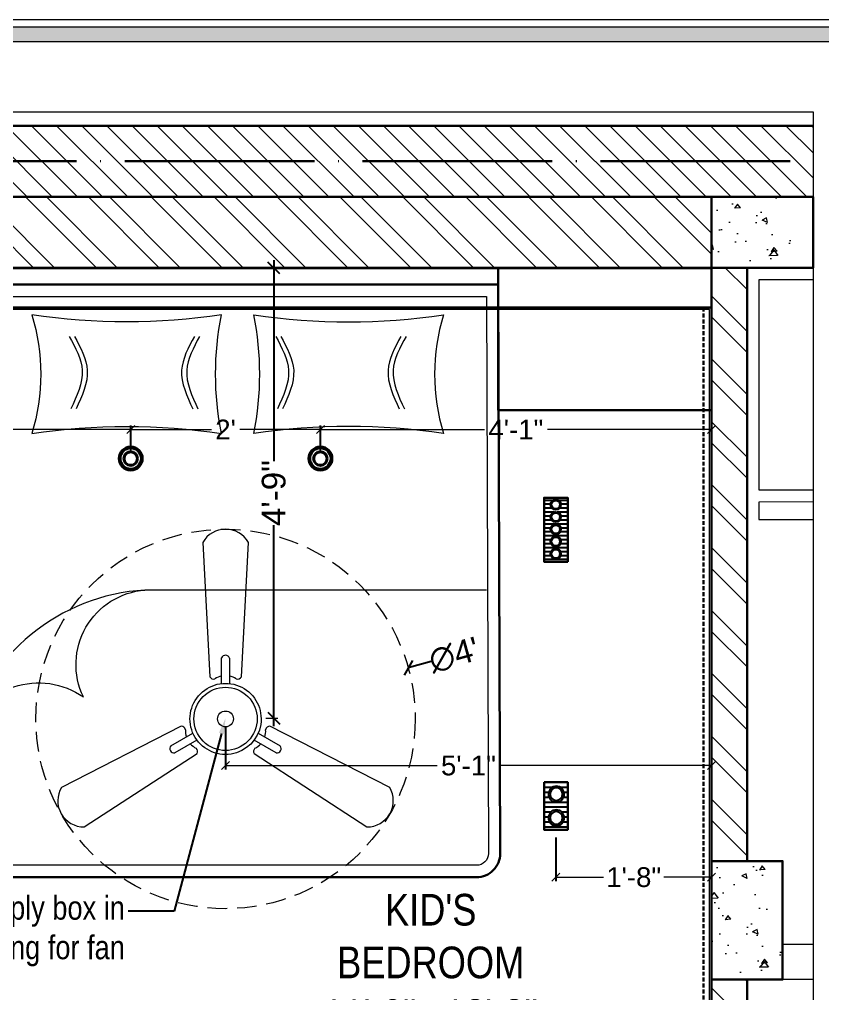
# Model space of a CAD drawing. Header units: millimetres. Extents: x 56222 to 3066687, y -650199 to -121287.
# Drawn here: x 135322.4 to 135424, y -183193.6 to -183070.4 of the extents above; entities that cross this region are included whole.
import ezdxf
from ezdxf import colors
from ezdxf.entities.mleader import LeaderData, LeaderLine
from ezdxf.math import Vec2, Vec3

# ---------------------------------------------------------------- set-up
doc = ezdxf.new("R2010")
doc.units = ezdxf.units.MM
doc.header["$MEASUREMENT"] = 0
doc.header["$PDMODE"] = 35
for name, pattern in [('00 . GROUND FLOOR$0$DASHED', [0.75, 0.5, -0.25]), ('ACAD_ISO02W100', [15, 12, -3]), ('ACAD_ISO04W100', [30, 24, -3, 0, -3]), ('CENTER', [2, 1.25, -0.25, 0.25, -0.25]), ('DASHED', [0.75, 0.5, -0.25]), ('DASHEDX2', [1.5, 1, -0.5])]:
    doc.linetypes.add(name, pattern=pattern)
doc.layers.get('Defpoints').update_dxf_attribs({"color": 220})
doc.layers.add('AR HATCH-7', color=7, linetype='Continuous')
for name, color, linetype, lineweight in [('COLUMN', 1, 'Continuous', 30), ('dim05', 1, 'Continuous', 13), ('Dimension', 10, 'DASHEDX2', 20), ('Electrical', 84, 'Continuous', 30), ('ELEVATION', 250, 'Continuous', 9), ('FIRST FLOOR', 7, 'Continuous', 9), ('FIRST FLOOR ( TEXT )', 7, 'Continuous', 9), ('FIRST FLOOR_( PLine )_', 251, 'Continuous', 30), ('FURNITURE', 32, 'Continuous', 9), ('GF FALSE CEILING', 6, 'Continuous', 35), ('GROUND FLOOR', 7, 'Continuous', 9), ('GROUND FLOOR  ( HATCH )', 251, 'Continuous', 9), ('Text', 7, 'Continuous', 15), ('wall', 7, 'Continuous', 30), ('X_PLOT', 1, 'Continuous', 9)]:
    doc.layers.add(name, color=color, linetype=linetype, lineweight=lineweight)
doc.layers.add('XX~SLAB ( PLINE )', color=251, linetype='Continuous', plot=False)
doc.styles.add('Arial', font='arial.ttf')
doc.styles.add('KATHA', font='swissc.ttf')
doc.styles.get("Standard").update_dxf_attribs({"font": 'arial.ttf', "height": 6})
doc.styles.add('style4', font='ARIALN.TTF')
doc.dimstyles.new('Archana', dxfattribs={"dimtxt": 3, "dimasz": 1.5, "dimexe": 0.5, "dimexo": 0.5, "dimgap": 0, "dimtad": 0, "dimzin": 0, "dimdsep": 46, "dimlunit": 4, "dimtxsty": 'Arial', "dimblk": 'OBLIQUE', "dimcen": 0, "dimdle": 1, "dimclrd": 1, "dimclre": 1, "dimclrt": 5, "dimadec": 0, "dimazin": 0, "dimtfac": 1, "dimtofl": 0, "dimtmove": 1, "dimatfit": 3, "dimfxl": 1, "dimfxlon": 1, "dimtolj": 1, "dimtzin": 0, "dimlwd": 25, "dimlwe": -1, "dimarcsym": 0})
doc.dimstyles.new('ISO-25', dxfattribs={"dimtxt": 2.5, "dimasz": 1, "dimexe": 0.5, "dimexo": 1, "dimtad": 0, "dimdec": 1, "dimlunit": 4, "dimtxsty": 'Standard', "dimblk": 'OBLIQUE', "dimcen": 2.5, "dimclrd": 1, "dimclre": 1, "dimclrt": 5, "dimadec": 0, "dimazin": 0, "dimtfac": 1, "dimtdec": 1, "dimtmove": 0, "dimatfit": 3, "dimfxl": 1, "dimlwd": -1, "dimarcsym": 0})
pattern_1 = [(135, (-47827.481, -317320.819), (-3.97747564, -3.97747564), []), (135, (-47827.481, -317318.167), (-3.97747564, -3.97747564), [])]

# ---------------------------------------------------------------- blocks, each defined once
blk = doc.blocks.new('KIDS')
at = {"layer": 'FURNITURE', "color": 9, "lineweight": 5, "true_color": 0xc7c8ca}
blk.add_line((134682.4, -183301.79), (134807.4, -183301.79), dxfattribs=at)
at = {"layer": 'FURNITURE', "color": 9, "lineweight": 30, "true_color": 0xc7c8ca}
for points in [[(134682.4, -183296.79), (134780.43, -183296.79), (134780.43, -183298.89), (134682.4, -183298.89)], [(134780.43, -183296.79), (134780.43, -183314.79), (134807.4, -183314.79), (134807.4, -183296.79)]]:
    blk.add_lwpolyline(points, close=True, dxfattribs=at)
blk.add_lwpolyline([(134777.68, -183373.83), (134714.68, -183373.83, -0.414214), (134711.68, -183370.83), (134711.43, -183298.89), (134780.43, -183298.89), (134780.68, -183370.83, -0.414214)], format="xyb", close=True, dxfattribs=at)
at = {"layer": 'FURNITURE', "color": 9, "true_color": 0xc7c8ca}
for points in [[(134777.68, -183372.33), (134714.68, -183372.33, -0.414214), (134713.18, -183370.83), (134712.93, -183300.39), (134778.93, -183300.39), (134779.18, -183370.83, -0.414214)], [(134727.94, -183351.04, -0.527965), (134735.73, -183337.52, 0.323475), (134712.93, -183356.16, -0.508743), (134727.94, -183351.04)]]:
    blk.add_lwpolyline(points, format="xyb", close=True, dxfattribs=at)
at = {"layer": 'FURNITURE', "color": 9, "true_color": 0xc7c8ca, "elevation": -0.01}
for points in [[(134745.42, -183317.71, -0.100586), (134745.42, -183302.71, -0.075726), (134721.42, -183302.71, -0.148967), (134721.42, -183317.71, -0.074116)], [(134749.5, -183317.71, 0.100586), (134749.5, -183302.71, 0.075726), (134773.5, -183302.71, 0.148967), (134773.5, -183317.71, 0.074116)]]:
    blk.add_lwpolyline(points, format="xyb", close=True, dxfattribs=at)
at = {"layer": 'FURNITURE', "color": 9, "true_color": 0xc7c8ca}
for points in [[(134726.16, -183305.45, -0.01), (134726.93, -183306.86, -0.01), (134728.56, -183309.86, -0.01), (134727.12, -183312.98, -0.01), (134726.36, -183314.62, -0.01)], [(134726.8, -183305.45, -0.01), (134727.58, -183306.86, -0.01), (134729.21, -183309.86, -0.01), (134727.77, -183312.98, -0.01), (134727.01, -183314.62, -0.01)], [(134742, -183305.45, -0.01), (134741.22, -183306.86, -0.01), (134739.59, -183309.86, -0.01), (134741.03, -183312.98, -0.01), (134741.79, -183314.62, -0.01)], [(134742.64, -183305.45, -0.01), (134741.87, -183306.86, -0.01), (134740.24, -183309.86, -0.01), (134741.68, -183312.98, -0.01), (134742.44, -183314.62, -0.01)], [(134752.28, -183305.45, -0.01), (134753.05, -183306.86, -0.01), (134754.68, -183309.86, -0.01), (134753.24, -183312.98, -0.01), (134752.48, -183314.62, -0.01)], [(134752.92, -183305.45, -0.01), (134753.69, -183306.86, -0.01), (134755.32, -183309.86, -0.01), (134753.88, -183312.98, -0.01), (134753.13, -183314.62, -0.01)], [(134768.11, -183305.45, -0.01), (134767.34, -183306.86, -0.01), (134765.71, -183309.86, -0.01), (134767.15, -183312.98, -0.01), (134767.91, -183314.62, -0.01)], [(134768.76, -183305.45, -0.01), (134767.99, -183306.86, -0.01), (134766.35, -183309.86, -0.01), (134767.8, -183312.98, -0.01), (134768.55, -183314.62, -0.01)]]:
    blk.add_open_spline(points, degree=3, knots=[0, 0, 0, 0, 4.577917, 9.671137, 9.671137, 9.671137, 9.671137], dxfattribs=at)
blk = doc.blocks.new('_Oblique')
at = {"layer": 'wall', "color": 0, "lineweight": -2}
blk.add_line((-0.5, -0.5), (0.5, 0.5), dxfattribs=at)
blk = doc.blocks.new('*D454')
at = {"layer": 'Defpoints', "color": 0, "lineweight": 30, "transparency": 16777216}
for p in [(135371.63, -183152.4), (135325.4, -183165.29)]:
    blk.add_point(p, dxfattribs=at)
at = {"layer": 'dim05', "color": 1, "lineweight": 25, "transparency": 16777216}
blk.add_line((135374.52, -183151.59), (135371.63, -183152.4), dxfattribs=at)
at = {"layer": 'dim05', "color": 1, "lineweight": 25, "transparency": 16777216, "xscale": 1.5, "yscale": 1.5, "zscale": 1.5, "rotation": 195.5798306212934}
blk.add_blockref('_Oblique', (135371.63, -183152.4), dxfattribs=at)
at = {"layer": 'dim05', "color": 5, "lineweight": 30, "transparency": 16777216, "insert": (135377.43, -183150.78), "char_height": 3, "attachment_point": 5, "rotation": 15.5798, "style": 'Arial'}
blk.add_mtext("\\A1;∅4'", dxfattribs=at)
blk = doc.blocks.new('*D455')
at = {"layer": 'Defpoints', "color": 0, "lineweight": 30, "transparency": 16777216}
for p in [(135348.52, -183101.81), (135354.62, -183101.81), (135348.52, -183158.74)]:
    blk.add_point(p, dxfattribs=at)
at = {"layer": 'dim05', "color": 1, "lineweight": 25, "transparency": 16777216}
for p, q in [((135354.62, -183100.81), (135354.62, -183126.23)), ((135354.62, -183159.74), (135354.62, -183134.32))]:
    blk.add_line(p, q, dxfattribs=at)
at = {"layer": 'dim05', "color": 1, "transparency": 16777216}
for p, q in [((135353.62, -183101.81), (135355.12, -183101.81)), ((135353.62, -183158.74), (135355.12, -183158.74))]:
    blk.add_line(p, q, dxfattribs=at)
at = {"layer": 'dim05', "color": 1, "lineweight": 25, "transparency": 16777216, "xscale": 1.5, "yscale": 1.5, "zscale": 1.5}
for p, rotation in [((135354.62, -183101.81), 90), ((135354.62, -183158.74), 270)]:
    blk.add_blockref('_Oblique', p, dxfattribs=dict(at, rotation=rotation))
at = {"layer": 'dim05', "color": 5, "lineweight": 30, "transparency": 16777216, "insert": (135354.62, -183130.28), "char_height": 3, "attachment_point": 5, "rotation": 90, "style": 'Arial'}
blk.add_mtext('\\A1;4\'-9"', dxfattribs=at)
blk = doc.blocks.new('*D906')
at = {"layer": 'Defpoints', "color": 0, "lineweight": 30, "transparency": 16777216}
for p in [(135348.52, -183158.74), (135409.99, -183158.74), (135409.99, -183164.75)]:
    blk.add_point(p, dxfattribs=at)
at = {"layer": 'dim05', "color": 1, "linetype": 'Continuous', "lineweight": -2, "transparency": 16777216}
for p, q in [((135348.52, -183159.74), (135348.52, -183165.25)), ((135409.99, -183159.74), (135409.99, -183165.25))]:
    blk.add_line(p, q, dxfattribs=at)
at = {"layer": 'dim05', "color": 1, "linetype": 'Continuous', "transparency": 16777216}
for p, q in [((135348.52, -183164.75), (135375.31, -183164.75)), ((135409.99, -183164.75), (135383.2, -183164.75))]:
    blk.add_line(p, q, dxfattribs=at)
at = {"layer": 'dim05', "color": 1, "transparency": 16777216, "rotation": 180}
blk.add_blockref('_Oblique', (135348.52, -183164.75), dxfattribs=at)
at = {"layer": 'dim05', "color": 1, "transparency": 16777216}
blk.add_blockref('_Oblique', (135409.99, -183164.75), dxfattribs=at)
at = {"layer": 'dim05', "color": 5, "lineweight": 25, "transparency": 16777216, "insert": (135379.25, -183164.75), "char_height": 2.5, "attachment_point": 5, "style": 'Arial'}
blk.add_mtext('5\'-1"', dxfattribs=at)
blk = doc.blocks.new('*D907')
at = {"layer": 'Defpoints', "color": 0, "lineweight": 30, "transparency": 16777216}
for p in [(135258.49, -183122.24), (135258.49, -183125.91), (135336.52, -183125.91)]:
    blk.add_point(p, dxfattribs=at)
at = {"layer": 'dim05', "color": 1, "linetype": 'Continuous', "lineweight": -2, "transparency": 16777216}
for p, q in [((135258.49, -183124.91), (135258.49, -183121.74)), ((135336.52, -183124.91), (135336.52, -183121.74))]:
    blk.add_line(p, q, dxfattribs=at)
at = {"layer": 'dim05', "color": 1, "linetype": 'Continuous', "transparency": 16777216}
for p, q in [((135258.49, -183122.24), (135293.55, -183122.24)), ((135336.52, -183122.24), (135301.46, -183122.24))]:
    blk.add_line(p, q, dxfattribs=at)
at = {"layer": 'dim05', "color": 1, "transparency": 16777216, "rotation": 180}
blk.add_blockref('_Oblique', (135258.49, -183122.24), dxfattribs=at)
at = {"layer": 'dim05', "color": 1, "transparency": 16777216}
blk.add_blockref('_Oblique', (135336.52, -183122.24), dxfattribs=at)
at = {"layer": 'dim05', "color": 5, "lineweight": 25, "transparency": 16777216, "insert": (135297.5, -183122.24), "char_height": 2.5, "attachment_point": 5, "style": 'Arial'}
blk.add_mtext('6\'-6"', dxfattribs=at)
blk = doc.blocks.new('*D908')
at = {"layer": 'Defpoints', "color": 0, "lineweight": 30, "transparency": 16777216}
for p in [(135360.52, -183122.24), (135336.52, -183125.91), (135360.52, -183125.91)]:
    blk.add_point(p, dxfattribs=at)
at = {"layer": 'dim05', "color": 1, "linetype": 'Continuous', "lineweight": -2, "transparency": 16777216}
for p, q in [((135336.52, -183124.91), (135336.52, -183121.74)), ((135360.52, -183124.91), (135360.52, -183121.74))]:
    blk.add_line(p, q, dxfattribs=at)
at = {"layer": 'dim05', "color": 1, "linetype": 'Continuous', "transparency": 16777216}
for p, q in [((135336.52, -183122.24), (135346.72, -183122.24)), ((135360.52, -183122.24), (135350.31, -183122.24))]:
    blk.add_line(p, q, dxfattribs=at)
at = {"layer": 'dim05', "color": 1, "transparency": 16777216, "rotation": 180}
blk.add_blockref('_Oblique', (135336.52, -183122.24), dxfattribs=at)
at = {"layer": 'dim05', "color": 1, "transparency": 16777216}
blk.add_blockref('_Oblique', (135360.52, -183122.24), dxfattribs=at)
at = {"layer": 'dim05', "color": 5, "lineweight": 25, "transparency": 16777216, "insert": (135348.52, -183122.24), "char_height": 2.5, "attachment_point": 5, "style": 'Arial'}
blk.add_mtext("2'", dxfattribs=at)
blk = doc.blocks.new('*D909')
at = {"layer": 'Defpoints', "color": 0, "lineweight": 30, "transparency": 16777216}
for p in [(135409.99, -183122.24), (135360.52, -183125.91), (135409.99, -183125.91)]:
    blk.add_point(p, dxfattribs=at)
at = {"layer": 'dim05', "color": 1, "linetype": 'Continuous', "lineweight": -2, "transparency": 16777216}
for p, q in [((135360.52, -183124.91), (135360.52, -183121.74)), ((135409.99, -183124.91), (135409.99, -183121.74))]:
    blk.add_line(p, q, dxfattribs=at)
at = {"layer": 'dim05', "color": 1, "linetype": 'Continuous', "transparency": 16777216}
for p, q in [((135360.52, -183122.24), (135381.26, -183122.24)), ((135409.99, -183122.24), (135389.25, -183122.24))]:
    blk.add_line(p, q, dxfattribs=at)
at = {"layer": 'dim05', "color": 1, "transparency": 16777216, "rotation": 180}
blk.add_blockref('_Oblique', (135360.52, -183122.24), dxfattribs=at)
at = {"layer": 'dim05', "color": 1, "transparency": 16777216}
blk.add_blockref('_Oblique', (135409.99, -183122.24), dxfattribs=at)
at = {"layer": 'dim05', "color": 5, "lineweight": 25, "transparency": 16777216, "insert": (135385.25, -183122.24), "char_height": 2.5, "attachment_point": 5, "style": 'Arial'}
blk.add_mtext('4\'-1"', dxfattribs=at)
blk = doc.blocks.new('bjf')
at = {"layer": 'Electrical', "lineweight": 25, "true_color": 0x000000}
h = blk.add_hatch(dxfattribs=at)
h.set_pattern_fill('ANSI31', color=18, scale=5, angle=45)
h.set_pattern_definition([(90, (131463.1016, -184596.8727), (-0.625, 0), [])])
h.paths.add_polyline_path([(132070.78, -185180.43), (132064.78, -185180.43), (132064.78, -185183.43), (132070.78, -185183.43)])
h.paths.add_polyline_path([(132067.28, -185181.88, -1), (132065.28, -185181.88, -1)], flags=16)
h.paths.add_polyline_path([(132070.28, -185181.88, -1), (132068.28, -185181.88, -1)], flags=16)
at = {"layer": 'Electrical', "color": 240, "true_color": 0xed1f24}
blk.add_lwpolyline([(132070.78, -185183.43), (132064.78, -185183.43), (132064.78, -185180.43), (132070.78, -185180.43)], close=True, dxfattribs=at)
at = {"layer": 'Electrical', "color": 18, "lineweight": 25, "true_color": 0x000000}
for centre, radius in [((132066.28, -185181.88), 1), ((132069.28, -185181.88), 1), ((132066.28, -185181.88), 0.8), ((132069.28, -185181.88), 0.8)]:
    blk.add_circle(centre, radius, dxfattribs=at)
blk = doc.blocks.new('*D902')
at = {"layer": 'Defpoints', "color": 0, "lineweight": 30, "transparency": 16777216}
for p in [(135409.99, -183170.37), (135390.32, -183172.85), (135390.32, -183178.87)]:
    blk.add_point(p, dxfattribs=at)
at = {"layer": 'dim05', "color": 1, "linetype": 'Continuous', "lineweight": -2, "transparency": 16777216}
for p, q in [((135409.99, -183171.37), (135409.99, -183179.37)), ((135390.32, -183173.85), (135390.32, -183179.37))]:
    blk.add_line(p, q, dxfattribs=at)
at = {"layer": 'dim05', "color": 1, "linetype": 'Continuous', "transparency": 16777216}
for p, q in [((135390.32, -183178.87), (135396.33, -183178.87)), ((135409.99, -183178.87), (135403.99, -183178.87))]:
    blk.add_line(p, q, dxfattribs=at)
at = {"layer": 'dim05', "color": 1, "transparency": 16777216, "rotation": 180}
blk.add_blockref('_Oblique', (135390.32, -183178.87), dxfattribs=at)
at = {"layer": 'dim05', "color": 1, "transparency": 16777216}
blk.add_blockref('_Oblique', (135409.99, -183178.87), dxfattribs=at)
at = {"layer": 'dim05', "color": 5, "lineweight": 25, "transparency": 16777216, "insert": (135400.16, -183178.87), "char_height": 2.5, "attachment_point": 5, "style": 'Arial'}
blk.add_mtext('1\'-8"', dxfattribs=at)

msp = doc.modelspace()

# ---------------------------------------------------------------- hatches: boundary and pattern name
at = {"layer": 'AR HATCH-7', "lineweight": 15, "true_color": 0x939598}
h = msp.add_hatch(dxfattribs=at)
h.set_pattern_fill('ANSI32', color=252, scale=15, angle=90)
h.set_pattern_definition(pattern_1)
h.paths.add_polyline_path([(135253.993, -183198.814), (135253.993, -183243.473), (135258.493, -183243.473), (135258.493, -183238.232), (135271.993, -183238.232), (135271.993, -183229.814), (135258.493, -183229.814), (135258.493, -183202.232), (135258.493, -183198.814)])
h.paths.add_polyline_path([(135253.993, -183092.732), (135253.993, -183137.732), (135258.493, -183137.732), (135258.493, -183105.814), (135269.993, -183105.814), (135269.993, -183092.732)])
h.paths.add_polyline_path([(135409.993, -183191.732), (135409.993, -183197.732), (135414.493, -183197.732), (135414.493, -183191.732)])
h.paths.add_polyline_path([(135409.993, -183101.732), (135409.993, -183116.732), (135409.993, -183176.732), (135414.493, -183176.732), (135414.493, -183101.732)])
h.paths.add_polyline_path([(135342.51, -183222.307), (135342.51, -183192.491)])
h = msp.add_hatch(dxfattribs=at)
h.set_pattern_fill('ANSI32', color=252, scale=15, angle=90)
h.set_pattern_definition(pattern_1)
h.paths.add_polyline_path([(135284.993, -183092.732), (135284.993, -183101.732), (135409.993, -183101.732), (135409.993, -183092.732)])
h = msp.add_hatch(dxfattribs=at)
h.set_pattern_fill('AR-CONC', color=252, angle=135)
h.set_pattern_definition([(185, (-47824.0267, -316290.5967), (-4.62807079, 5.51551999), [0.75, -8.25]), (130, (-47824.027, -316290.597), (-4.3376815, -6.29992167), [0.6, -6.6]), (235.4514445, (-47824.412, -316290.137), (-8.96575221, -0.78440164), [0.63740192, -7.01142112]), (181.1842, (-47825.441, -316292.011), (-6.37613776, 8.71693388), [1.125, -12.375]), (231.6356355, (-47825.972, -316291.285), (-13.4971167, -0.2790007), [0.9561034, -10.5171376]), (126.184164, (-47825.441, -316292.011), (-13.4971167, -0.2790007), [0.9, -9.9]), (156, (-47825.7944, -316290.95), (-1.37382476, 7.06771572), [0.75, -8.25]), (101, (-47825.7944, -316290.95), (-6.84808435, -3.40708593), [0.6, -6.6]), (206.4514447, (-47825.909, -316290.361), (-8.22190906, 3.66062975), [0.6374019, -7.01142112]), (172.5, (-47824.0267, -316290.5967), (-2.439898176, -2.267931853), [0, -6.52, 0, -6.7, 0, -6.625]), (142.5, (-47824.0267, -316290.5967), (-4.6490945, -0.92872942), [0, -3.82, 0, -6.37, 0, -2.525]), (102.5, (-47822.4498, -316292.1736), (-3.615207618, 3.934181673), [0, -2.5, 0, -7.8, 0, -10.35]), (92.5, (-47821.7427, -316292.8807), (-4.83159807, 3.41589983), [0, -3.25, 0, -5.18, 0, -7.35])])
h.paths.add_polyline_path([(135409.993, -183092.731), (135409.993, -183101.732), (135420.193, -183101.732), (135420.193, -183092.731)])
h = msp.add_hatch(dxfattribs=at)
h.set_pattern_fill('AR-CONC', color=252, angle=135)
h.set_pattern_definition([(185, (-47825.2267, -316380.5967), (-4.62807079, 5.51551999), [0.75, -8.25]), (130, (-47825.227, -316380.597), (-4.3376815, -6.29992167), [0.6, -6.6]), (235.4514445, (-47825.612, -316380.137), (-8.96575221, -0.78440164), [0.63740192, -7.01142112]), (181.1842, (-47826.641, -316382.011), (-6.37613776, 8.71693388), [1.125, -12.375]), (231.6356355, (-47827.172, -316381.285), (-13.4971167, -0.2790007), [0.9561034, -10.5171376]), (126.184164, (-47826.641, -316382.011), (-13.4971167, -0.2790007), [0.9, -9.9]), (156, (-47826.9944, -316380.95), (-1.37382476, 7.06771572), [0.75, -8.25]), (101, (-47826.9944, -316380.95), (-6.84808435, -3.40708593), [0.6, -6.6]), (206.4514447, (-47827.109, -316380.361), (-8.22190906, 3.66062975), [0.6374019, -7.01142112]), (172.5, (-47825.2267, -316380.5967), (-2.439898176, -2.267931853), [0, -6.52, 0, -6.7, 0, -6.625]), (142.5, (-47825.2267, -316380.5967), (-4.6490945, -0.92872942), [0, -3.82, 0, -6.37, 0, -2.525]), (102.5, (-47823.6498, -316382.1736), (-3.615207618, 3.934181673), [0, -2.5, 0, -7.8, 0, -10.35]), (92.5, (-47822.9427, -316382.8807), (-4.83159807, 3.41589983), [0, -3.25, 0, -5.18, 0, -7.35])])
h.paths.add_polyline_path([(135409.993, -183176.732), (135409.993, -183191.732), (135418.993, -183191.732), (135418.993, -183176.732)])
at = {"layer": 'Dimension', "linetype": 'Continuous', "true_color": 0xd39e00}
h = msp.add_hatch(color=42, dxfattribs=at)
h.paths.add_polyline_path([(135236.127, -183071.309), (135236.127, -183256.927), (135499.835, -183256.927), (135499.835, -183071.309)])
h.paths.add_polyline_path([(135237.978, -183073.16), (135497.984, -183073.16), (135497.984, -183255.076), (135237.978, -183255.076)], flags=16)
at = {"layer": 'Electrical', "lineweight": 25, "true_color": 0x000000}
h = msp.add_hatch(dxfattribs=at)
h.set_pattern_fill('ANSI31', color=18, scale=4, angle=135)
h.set_pattern_definition([(180, (114320.4559, -196130.15726), (-4e-16, -0.5), [])])
h.paths.add_polyline_path([(135391.819, -183136.635), (135390.769, -183137.504, 0.6754013), (135389.629, -183137.962, 0.1553602), (135389.751, -183138.345), (135389.001, -183138.965), (135388.819, -183138.965), (135388.819, -183130.876), (135391.819, -183130.876)])
h.paths.add_polyline_path([(135390.953, -183131.74, 1), (135389.629, -183131.74, 1)], flags=16)
h.paths.add_polyline_path([(135389.629, -183133.296, 1), (135390.953, -183133.296, 1)], flags=16)
h.paths.add_polyline_path([(135390.821, -183131.74, 1), (135389.761, -183131.74, 1)], flags=0)
h.paths.add_polyline_path([(135389.761, -183133.296, 1), (135390.821, -183133.296, 1)], flags=0)
h.paths.add_polyline_path([(135389.629, -183134.851, 1), (135390.953, -183134.851, 1)], flags=16)
h.paths.add_polyline_path([(135389.761, -183134.851, 1), (135390.821, -183134.851, 1)], flags=0)
h.paths.add_polyline_path([(135389.629, -183136.407, 1), (135390.953, -183136.407, 1)], flags=16)
h.paths.add_polyline_path([(135389.761, -183136.407, 1), (135390.821, -183136.407, 1)], flags=0)
h.paths.add_polyline_path([(135390.769, -183137.504), (135391.819, -183136.635), (135391.819, -183138.965), (135389.001, -183138.965), (135389.751, -183138.345, 0.7310619), (135390.953, -183137.962, 0.1937438)], flags=17)
at = {"layer": 'GROUND FLOOR  ( HATCH )'}
h = msp.add_hatch(dxfattribs=at)
h.set_pattern_fill('ANSI31', color=6, scale=18, angle=90, style=0)
h.set_pattern_definition([(135, (-27048.6817, -299624.5003), (-1.590990258, -1.590990258), [])])
h.paths.add_polyline_path([(135245.456, -183083.814), (135245.456, -183092.814), (135422.844, -183092.814), (135422.844, -183083.814)])

# ---------------------------------------------------------------- linework, layer by layer
at = {"layer": 'COLUMN'}
for points in [[(135409.993, -183101.814), (135409.993, -183092.814), (135422.844, -183092.814), (135422.844, -183101.814)], [(135409.993, -183176.814), (135418.993, -183176.814), (135418.993, -183191.814), (135409.993, -183191.814)]]:
    msp.add_lwpolyline(points, close=True, dxfattribs=at)
at = {"layer": 'Dimension', "color": 42, "linetype": 'Continuous', "true_color": 0xd39e00}
for points in [[(135235.202, -183070.384), (135500.76, -183070.384), (135500.76, -183257.852), (135235.202, -183257.852)], [(135236.127, -183071.309), (135499.835, -183071.309), (135499.835, -183256.927), (135236.127, -183256.927)], [(135237.978, -183073.16), (135497.984, -183073.16), (135497.984, -183255.076), (135237.978, -183255.076)]]:
    msp.add_lwpolyline(points, close=True, dxfattribs=at)
at = {"layer": 'Electrical', "lineweight": 15, "ltscale": 20}
for p, q in [((135345.631, -183136.53), (135346.517, -183153.52)), ((135350.517, -183153.52), (135351.402, -183136.53)), ((135348.017, -183154.372), (135348.017, -183151.132)), ((135349.017, -183151.158), (135349.017, -183154.372)), ((135342.906, -183159.774), (135327.75, -183167.503)), ((135341.611, -183162.254), (135344.394, -183160.647)), ((135352.64, -183160.647), (135355.446, -183162.267)), ((135369.284, -183167.502), (135354.127, -183159.774)), ((135344.894, -183161.513), (135342.088, -183163.134)), ((135354.923, -183163.12), (135352.14, -183161.513)), ((135330.635, -183172.5), (135344.906, -183163.238)), ((135352.128, -183163.238), (135366.399, -183172.5))]:
    msp.add_line(p, q, dxfattribs=at)
at = {"layer": 'Electrical', "color": 240, "true_color": 0xed1f24}
msp.add_lwpolyline([(135391.819, -183138.965), (135391.819, -183130.876), (135388.819, -183130.876), (135388.819, -183138.965)], close=True, dxfattribs=at)
at = {"layer": 'Electrical', "color": 18, "ltscale": 8, "true_color": 0x000000}
for centre, radius in [((135336.517, -183125.913), 1.504), ((135336.517, -183125.913), 1.304), ((135360.517, -183125.913), 1.504), ((135360.517, -183125.913), 1.304), ((135336.517, -183125.913), 0.904), ((135336.517, -183125.913), 0.804), ((135360.517, -183125.913), 0.904), ((135360.517, -183125.913), 0.804)]:
    msp.add_circle(centre, radius, dxfattribs=at)
at = {"layer": 'Electrical', "color": 18, "lineweight": 25, "true_color": 0x000000}
for centre, radius in [((135390.291, -183131.74), 0.662), ((135390.291, -183131.74), 0.53), ((135390.291, -183133.296), 0.662), ((135390.291, -183133.296), 0.53), ((135390.291, -183134.851), 0.662), ((135390.291, -183134.851), 0.53), ((135390.291, -183136.407), 0.662), ((135390.291, -183136.407), 0.53), ((135390.291, -183137.962), 0.662), ((135390.291, -183137.962), 0.53)]:
    msp.add_circle(centre, radius, dxfattribs=at)
at = {"layer": 'Electrical', "linetype": 'DASHED', "lineweight": 15, "ltscale": 5}
msp.add_circle((135348.517, -183158.844), 24, dxfattribs=at)
at = {"layer": 'Electrical', "lineweight": 15, "ltscale": 20}
for centre, major_axis, start_param, end_param in [((135348.517, -183138.157), (2.342, 2.342), -0.2721361, 1.8429674), ((135348.512, -183151.325), (0.376, 0.376), -0.4655363, 1.9836178), ((135348.517, -183158.844), (3.182, -3.182), 3.141610145497995, 9.42479545267758), ((135348.517, -183158.844), (2.828, -2.828), 0.0000175, 6.2832028), ((135346.989, -183153.258), (0.382, 0.382), 2.8630143, 4.2577845), ((135348.517, -183155.766), (1.705, -1.705), 2.5650573, 2.9513076), ((135348.517, -183155.766), (1.705, 1.705), 0.19032, 0.5765703), ((135350.044, -183153.258), (0.382, -0.382), 5.1670285, 6.5617986), ((135348.517, -183158.844), (0.707, 0.707), 1.5708138, 7.8539991), ((135342.915, -183160.315), (0.382, -0.382), 0.9782383, 2.3730084), ((135345.851, -183160.383), (1.705, -1.705), 3.8555115, 4.2417618), ((135351.183, -183160.383), (1.705, 1.705), 5.1830512, 5.5693015), ((135354.118, -183160.315), (0.382, -0.382), 2.3394156, 3.7341857), ((135342.008, -183162.608), (0.376, -0.376), 3.1996551, 5.6488092), ((135345.851, -183160.383), (1.705, -1.705), 4.6594524, 5.0457027), ((135344.443, -183162.96), (0.382, 0.382), -1.3257759, 0.0689943), ((135352.591, -183162.96), (0.382, -0.382), 3.0726334, 4.4674035), ((135351.183, -183160.383), (1.705, 1.705), 4.3791102, 4.7653605), ((135355.031, -183162.599), (0.376, 0.376), 3.7232539, 6.172408), ((135330.601, -183169.189), (2.342, -2.342), 3.3930553, 5.5081589), ((135366.433, -183169.188), (2.342, -2.342), 5.4874504, 7.602554)]:
    msp.add_ellipse(centre, major_axis=major_axis, ratio=1, start_param=start_param, end_param=end_param, dxfattribs=at)
at = {"layer": 'ELEVATION', "lineweight": 0}
msp.add_lwpolyline([(135245.456, -183243.473), (135245.456, -183082.062), (135422.844, -183082.062), (135422.844, -183243.473)], close=True, dxfattribs=at)
at = {"layer": 'FIRST FLOOR'}
for p, q in [((135253.993, -183092.814), (135422.844, -183092.814)), ((135284.993, -183101.814), (135409.993, -183101.814)), ((135409.993, -183191.814), (135409.993, -183101.814)), ((135414.493, -183101.814), (135422.844, -183101.814)), ((135414.493, -183176.814), (135414.493, -183101.814)), ((135409.993, -183191.814), (135414.493, -183191.814))]:
    msp.add_line(p, q, dxfattribs=at)
at = {"layer": 'FIRST FLOOR', "linetype": 'ACAD_ISO02W100', "ltscale": 0.7}
msp.add_lwpolyline([(135422.844, -183191.814), (135418.993, -183191.814), (135418.993, -183187.314), (135422.844, -183187.314)], dxfattribs=at)
at = {"layer": 'FIRST FLOOR_( PLine )_'}
for points in [[(135422.844, -183092.814), (135253.993, -183092.814), (135253.993, -183139.814), (135258.493, -183139.814), (135258.493, -183105.814)], [(135284.993, -183101.814), (135409.993, -183101.814), (135409.993, -183191.814), (135414.493, -183191.814)], [(135414.493, -183176.814), (135414.493, -183101.814), (135422.844, -183101.814)]]:
    msp.add_lwpolyline(points, dxfattribs=at)
msp.add_lwpolyline([(135414.493, -183197.814), (135414.493, -183191.814), (135409.993, -183191.814), (135409.993, -183197.814)], close=True, dxfattribs=at)
at = {"layer": 'FURNITURE', "color": 9, "true_color": 0xc7c8ca}
msp.add_line((135381.517, -183142.54), (135338.324, -183142.54), dxfattribs=at)
at = {"layer": 'FURNITURE'}
for points in [[(135422.844, -183103.295), (135415.993, -183103.314), (135415.993, -183129.872), (135422.844, -183129.852)], [(135422.844, -183131.401), (135415.993, -183131.421), (135415.993, -183133.634), (135422.844, -183133.614)]]:
    msp.add_lwpolyline(points, dxfattribs=at)
at = {"layer": 'GF FALSE CEILING', "color": 9, "lineweight": 30, "true_color": 0xc7c8ca}
msp.add_lwpolyline([(135273.602, -183228.814), (135409.993, -183228.814), (135409.993, -183106.814), (135273.602, -183106.814)], close=True, dxfattribs=at)
at = {"layer": 'GF FALSE CEILING', "color": 9, "lineweight": 5, "true_color": 0xc7c8ca}
msp.add_lwpolyline([(135273.852, -183228.564), (135409.743, -183228.564), (135409.743, -183107.064), (135273.852, -183107.064)], close=True, dxfattribs=at)
at = {"layer": 'GF FALSE CEILING', "color": 3, "linetype": '00 . GROUND FLOOR$0$DASHED', "lineweight": 30}
msp.add_lwpolyline([(135274.102, -183228.813), (135408.993, -183228.813), (135408.993, -183106.815), (135274.102, -183106.815)], close=True, dxfattribs=at)
at = {"layer": 'GROUND FLOOR'}
for p, q in [((135245.456, -183083.814), (135422.844, -183083.814)), ((135245.456, -183092.814), (135422.844, -183092.814))]:
    msp.add_line(p, q, dxfattribs=at)
at = {"layer": 'GROUND FLOOR', "color": 1, "linetype": 'ACAD_ISO04W100'}
msp.add_line((135245.456, -183088.314), (135422.844, -183088.314), dxfattribs=at)
at = {"layer": 'GROUND FLOOR', "color": 6, "lineweight": 30}
for points in [[(135422.844, -183083.814), (135245.456, -183083.814)], [(135245.456, -183092.814), (135422.844, -183092.814)]]:
    msp.add_lwpolyline(points, dxfattribs=at)
at = {"layer": 'X_PLOT', "linetype": 'ACAD_ISO04W100', "lineweight": 30}
msp.add_line((135245.456, -183088.314), (135422.844, -183088.314), dxfattribs=at)
at = {"layer": 'XX~SLAB ( PLINE )'}
msp.add_lwpolyline([(135253.993, -183243.473), (135253.993, -183092.814), (135422.844, -183092.814)], dxfattribs=at)

# ---------------------------------------------------------------- block references
at = {"layer": 'dim05', "lineweight": 30}
msp.add_blockref('KIDS', (602.59, 194.975), dxfattribs=at)
at = {"layer": 'FURNITURE', "color": 242, "linetype": 'CENTER', "lineweight": 30, "true_color": 0xcd2027, "xscale": -1, "rotation": 270}
msp.add_blockref('bjf', (320572.245, -315237.636), dxfattribs=at)

# ---------------------------------------------------------------- texts
at = {"layer": 'FIRST FLOOR ( TEXT )', "insert": (135374.473, -183189.67), "char_height": 4, "attachment_point": 5, "style": 'KATHA'}
msp.add_mtext("KID'S\\PBEDROOM\\P11'-0''x 12'-8''", dxfattribs=at)

# ---------------------------------------------------------------- dimensions: what is measured, and where the dimension line sits
at = {"layer": 'dim05', "lineweight": 30}
dim = msp.add_linear_dim(base=(135354.616, -183101.814), p1=(135348.517, -183158.738), p2=(135348.517, -183101.814), angle=90, dimstyle='Archana', dxfattribs=at)
dim.commit()
dim.dimension.update_dxf_attribs({"geometry": '*D455', "text_midpoint": (135354.616, -183130.276)})
at = {"layer": 'dim05', "color": 27, "lineweight": 25, "true_color": 0x7d5120}
for base, p1, p2, override, picture, middle in [((135258.493, -183122.239), (135336.517, -183125.913), (135258.493, -183125.913), {"dimtxsty": 'Arial', "dimtmove": 1}, '*D907', (135297.505, -183122.239)), ((135360.517, -183122.239), (135336.517, -183125.913), (135360.517, -183125.913), {"dimtxsty": 'Arial', "dimtmove": 1}, '*D908', (135348.517, -183122.239)), ((135409.993, -183122.239), (135360.517, -183125.913), (135409.993, -183125.913), {"dimdec": 0, "dimtxsty": 'Arial', "dimtmove": 1}, '*D909', (135385.255, -183122.239)), ((135409.993, -183164.753), (135348.517, -183158.738), (135409.993, -183158.738), {"dimdec": 0, "dimtxsty": 'Arial', "dimtmove": 1}, '*D906', (135379.255, -183164.753))]:
    dim = msp.add_linear_dim(base=base, p1=p1, p2=p2, dimstyle='ISO-25', override=override, dxfattribs=at)
    dim.commit()
    dim.dimension.update_dxf_attribs({"geometry": picture, "text_midpoint": middle})
at = {"layer": 'dim05', "lineweight": 30}
dim = msp.add_diameter_dim_2p(p1=(135325.399, -183165.29), p2=(135371.635, -183152.398), dimstyle='Archana', dxfattribs=at)
dim.commit()
dim.dimension.update_dxf_attribs({"geometry": '*D454', "text_midpoint": (135377.426, -183150.784)})
at = {"layer": 'dim05', "color": 27, "lineweight": 25, "true_color": 0x7d5120}
dim = msp.add_linear_dim(base=(135390.319, -183178.872), p1=(135409.993, -183170.374), p2=(135390.319, -183172.851), angle=180, dimstyle='ISO-25', override={"dimdec": 0, "dimtxsty": 'Arial', "dimtmove": 1}, dxfattribs=at)
dim.commit()
dim.dimension.update_dxf_attribs({"geometry": '*D902', "text_midpoint": (135400.156, -183178.872)})

# ---------------------------------------------------------------- leaders
at = {"layer": 'Text', "color": 1, "lineweight": 0, "ltscale": 20}
ml = msp.add_multileader_mtext('Standard', dxfattribs=at)
ml.set_content('ply box in \\Pceiling for fan', color=1, style='style4')
ml.set_leader_properties()
ml.build(insert=Vec2(0, 0))
ml.multileader.update_dxf_attribs({"dogleg_length": 5.945, "arrow_head_size": 2})
ctx = ml.context
ctx.base_point, ctx.char_height, ctx.arrow_head_size, ctx.landing_gap_size, ctx.plane_origin = Vec3(135315.306, -183183.176), 3, 2, 0.4, Vec3(135260.964, -183197.833)
ctx.text_align_type = 2
notes = []
notes.append((ctx, [(0, (1, 1, 0), (135342.016, -183183.176), (-1, 0), 5.841, [(1, [(135348.517, -183158.738)], 0, [])])]))
ctx.mtext.insert, ctx.mtext.width, ctx.mtext.alignment = Vec3(135335.775, -183181.235), 47.03884, 3
for ctx, leaders in notes:
    for number, flags, end, landing, length, lines in leaders:
        leader = LeaderData()
        leader.index, (leader.has_last_leader_line, leader.has_dogleg_vector, leader.attachment_direction) = number, flags
        leader.last_leader_point, leader.dogleg_vector, leader.dogleg_length = Vec3(end), Vec3(landing), length
        for number, points, colour, breaks in lines:
            line = LeaderLine()
            line.index, line.vertices, line.color, line.breaks = number, Vec3.list(points), colors.encode_raw_color(colour), breaks
            leader.lines.append(line)
        ctx.leaders.append(leader)

doc.saveas('drawing.dxf')
